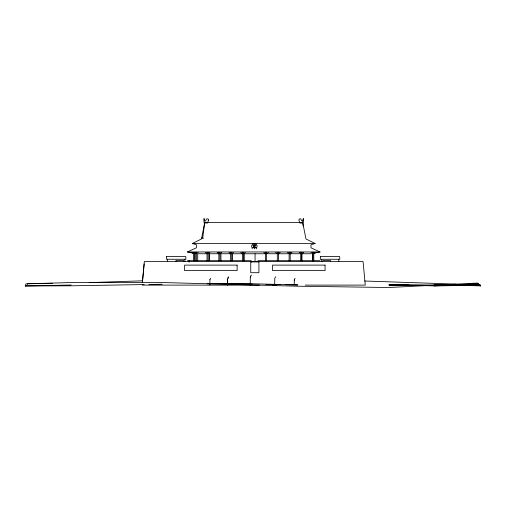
<?xml version="1.0" encoding="UTF-8"?>
<svg xmlns="http://www.w3.org/2000/svg" width="506" height="506" viewBox="0 0 506 506"><rect width="100%" height="100%" fill="white"/><g stroke="black" fill="none" stroke-linecap="round" stroke-linejoin="round"><path stroke-width="0.76" d="M71.175 285.011L25.3 285.966L25.85 283.898L71.688 282.519L161.762 282.512L297.281 286.194L388.652 287.516L477.316 283.063L480.7 285.922L480.561 284.941L479.005 284.891M252.241 248.838L251.912 247.371A2.751 2.65 -5.7 0 1 254.543 243.525A2.751 2.65 -5.7 0 1 256.668 247.617L256.428 248.838M144.14 263.961L142.369 282.759L144.336 261.615L363.08 261.615L365.269 285.106L305.257 285.106M204.532 223.709L202.704 238.073L203.241 238.162M209.958 279.495L209.857 285.106M228.655 276.757L227.58 279.401L227.586 285.137L227.605 279.375M250.331 277.143L250.179 285.106M294.207 280.362L295.049 278.275M294.347 279.495L294.239 284.511M302.67 221.103L303.22 218.484L303.613 218.801L303.258 223.032L299.881 223.032L298.894 220.072L299.236 219.041L300.615 218.801L302.006 221.103L302.696 221.103M209.933 279.527L210.641 278.306M227.738 278.363L228.098 277.484M250.306 277.174L250.793 276.029M250.767 276.061L251.495 275.106M275.726 276.757L274.783 278.389L274.682 284.511M25.3 285.966L25.983 285.542M27.349 284.29L28.26 283.468L52.466 283.29M196.081 253.727L198.124 252.589M207.877 253.727L209.92 252.589M219.674 253.727L221.717 252.589M231.47 253.727L233.513 252.589M243.266 253.727L245.309 252.589M268.376 252.589L266.333 253.727L276.409 253.753M278.136 253.727L280.172 252.589M289.932 253.727L291.968 252.589M301.728 253.727L303.771 252.589M315.567 252.589L313.499 253.727M194.601 253.512L187.391 251.969L196.473 247.776L196.473 244.746L192.35 243.512L201.47 238.971L204.715 222.558L302.721 222.558L305.966 238.971L315.086 243.512L310.962 244.746L310.962 247.776L320.045 251.969L313.556 253.361M433.958 285.909L478.208 283.866L472.68 284.068M437.146 285.378L433.984 285.492L437.121 285.403M439.512 285.289L447.412 284.998M450.568 284.884L457.677 284.619M461.624 284.473L471.105 284.125M89.29 282.607L142.616 280.805M439.474 285.34L447.31 285.125M450.448 285.042L478.657 284.271L465.349 284.517M447.336 284.853L388.981 285.327L428.165 285.492M450.466 284.796L459.865 284.619M144.172 284.555L71.03 285.801L25.521 285.96M148.884 284.473L162.217 284.245M201.685 238.073L203.14 238.162M192.35 243.512L315.086 243.512M187.391 251.969L320.045 251.969M193.754 253.727L191.85 252.589M195.512 253.727L193.608 252.589M207.011 253.753L197.701 253.753L197.713 260.811M209.332 253.753L209.332 260.811L209.32 253.753L219.402 253.753M231.014 253.753L220.932 253.753L220.945 260.811M242.633 253.753L232.551 253.753L232.558 260.811M264.783 253.753L244.246 253.753L244.259 260.811M265.789 253.727L263.86 252.589M277.939 253.753L288.022 253.753M289.552 253.753L299.641 253.753M301.943 253.753L311.253 253.753M187.391 260.685L251.229 260.685L251.229 262.241M320.045 260.685L258.041 260.685L258.041 261.596M207.296 283.752L252.475 283.765L297.787 284.935L285.346 284.707M142.148 285.106L259.382 285.137M272.538 285.137L276.181 285.137M451.826 285.188L479.827 285.163L434.837 285.928L416.931 285.365M451.213 285.34L480.283 285.574L463.724 285.137M265.909 284.353L280.678 284.625M207.131 283.335L252.254 284.182M428.152 285.371L388.905 284.486L393.579 284.631M447.165 284.695L434.546 284.359L442.37 284.625M395.135 284.682L409.145 285.118M364.624 281.013L456.374 284.119M443.933 284.682L447.064 284.783M457.234 285.131L480.7 285.922M311.045 252.589L312.955 253.727M299.248 252.589L301.184 253.727L301.178 260.811M287.452 252.589L289.356 253.727M275.656 252.589L277.56 253.727M240.793 252.589L242.697 253.727M228.997 252.589L230.9 253.727M217.2 252.589L219.104 253.727M205.404 252.589L207.308 253.727M302.904 223.709L303.195 225.973M338.742 259.268L338.742 261.615M330.469 261.615L330.469 260.501L322.752 260.501L322.752 261.615M321.354 259.268L321.354 261.615M313.783 252.209L313.783 260.811M312.834 253.512L312.834 260.862M312.695 252.209L312.695 260.811M301.987 252.209L301.987 260.811M300.899 252.209L300.899 260.811M290.191 252.209L290.191 260.811M289.097 252.209L289.097 260.811M278.389 252.209L278.389 260.811M277.301 252.209L277.301 260.811M266.592 252.209L266.592 260.811M265.505 252.209L265.505 260.811M255.056 253.753L255.062 261.596M243.525 252.209L243.525 260.811M242.437 252.209L242.437 260.811M231.729 252.209L231.729 260.811M230.641 252.209L230.641 260.811M219.933 252.209L219.933 260.811M218.845 252.209L218.845 260.811M208.137 252.209L208.137 260.811M207.049 252.209L207.049 260.811M196.341 252.209L196.341 260.811M195.253 252.209L195.253 260.811M194.582 252.987L194.601 260.862M193.494 252.987L193.494 260.811M189.149 260.685L189.149 262.241M184.835 259.268L184.835 261.615M183.665 261.615L183.665 260.501L175.949 260.501L175.949 261.615M167.448 259.268L167.448 261.615M254.006 246.08L253.576 246.22L253.569 245.764L254.006 245.625L254.006 246.08M166.518 256.58L166.379 259.268L185.911 259.268L185.772 256.58L166.518 256.58M320.424 256.58L320.285 259.268L339.811 259.268L339.671 256.58L320.424 256.58M254.752 245.638L254.739 246.352L255.195 245.764L254.752 245.638M253.607 246.745L253.512 247.257L252.766 247.257L252.962 247.693L256.08 247.383L255.233 247.257L255.138 246.745L253.607 246.745M253.032 245.429L253.417 245.682L253.563 245.271L253.164 245.018L253.032 245.429M254.145 245.062L254.006 245.499L254.796 245.511L255.056 244.771L254.404 244.335L253.765 244.771L254.145 245.062M208.51 220.072L207.542 223.032L204.146 223.032L203.791 218.801L204.184 218.484L204.734 221.103L205.423 221.103L206.796 218.801L208.168 219.041L208.51 220.072M255.644 245.043L255.403 245.676L256.03 245.271L255.644 245.043M254.012 247.953L254.91 248.13L254.012 247.953M258.914 261.937L250.748 261.937L250.748 272.709L258.914 272.709L258.914 261.937M237.131 265.112L184.589 265.112L184.595 270.615L237.137 270.615L237.131 265.112M325.073 265.112L272.538 265.112L272.538 270.615L325.08 270.615L325.073 265.112"/></g></svg>
